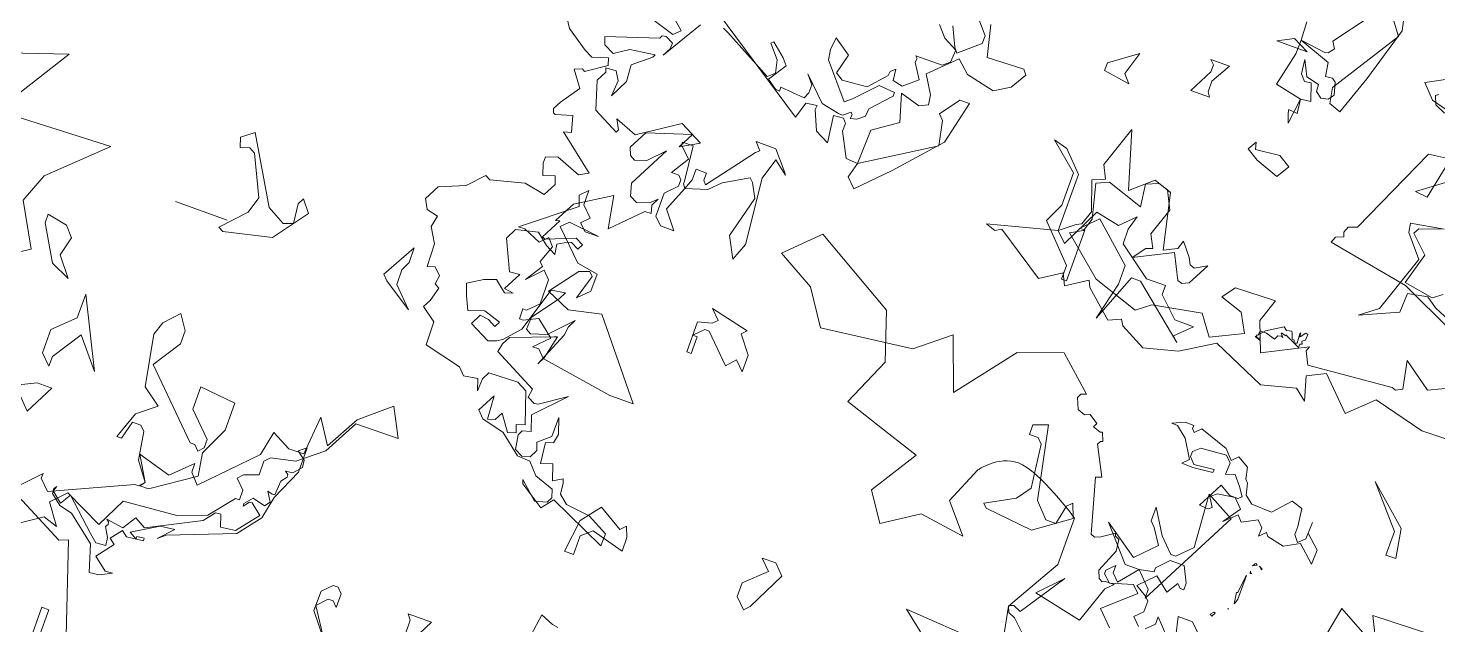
# Model space of a CAD drawing. Header units: metres. Extents: x -71 to 881, y -503 to 661.
# Drawn here: x 118.21 to 123.92, y 482.83 to 485.24 of the extents above; entities that cross this region are included whole.
import ezdxf

# ---------------------------------------------------------------- set-up
doc = ezdxf.new("R2010")
doc.units = ezdxf.units.M
doc.layers.add('ARBRE', color=100, linetype='Continuous', lineweight=13, true_color=0x00ff3f)

# ---------------------------------------------------------------- blocks, each defined once
blk = doc.blocks.new('WMF2', base_point=(0, 0.01))
at = {"color": 251, "lineweight": 0, "true_color": 0x636466}
for points in [[(212.64, -105.02), (197.13, -110.25), (202.88, -101.16), (188.84, -101.73), (195.03, -95.86), (196.4, -92.3), (193.55, -87.25), (201.48, -82.18)], [(32.65, -156.43), (43.16, -148.65), (41.63, -148.52), (39.67, -158.01), (44.92, -159.4), (46.44, -161.06), (40.43, -164.26)], [(187.58, -60.7), (178.92, -56.25), (177.9, -56.66), (174.32, -45.95)], [(35.99, -92.94), (34.69, -99.75), (29.28, -96.73), (30.97, -100.19), (21.09, -100.49)], [(33.61, -134.71), (40.51, -137.9), (50.45, -139.73), (50.16, -140.44), (49.24, -140.81), (49.44, -141.32), (49.15, -142.04), (48.13, -142.44), (43.19, -153.31), (41.06, -153.59)], [(43.05, -158.46), (44.35, -159.02), (44.76, -160.04), (44.45, -160.3)], [(123.08, -64.47), (122.69, -67.2), (121.11, -66.56), (120.42, -66.45)], [(174.7, -43.59), (178.13, -43.59), (178.13, -48.16), (177.26, -48.16), (177.26, -44.83), (176.02, -43.59), (173.91, -43.59), (170.9, -47.37), (168.8, -48.16), (169.68, -43.59), (171.36, -38.49), (171.81, -38.05), (173.47, -42.7), (174.7, -43.59), (174.7, -43.59)], [(187.3, -58.79), (183.33, -62.96), (183.33, -62.37), (182.1, -61.15), (172.77, -65.4), (172.29, -65.4), (171.68, -66.02), (173.43, -68.94), (169.39, -67.77), (166.98, -70.11), (166.96, -69.01), (165.85, -67.81), (160.08, -73.71), (159.5, -76.65), (157.18, -75.46), (155.35, -75.48), (154.92, -80.22), (153.06, -77.33), (150.8, -81.38), (147.91, -83.85), (147.29, -84.34), (145.55, -80.94), (150.8, -80.88), (153.05, -76.72), (155.95, -74.38), (158.86, -73.73), (159.47, -73.11), (159.44, -71.4), (161.14, -70.78), (161.73, -70.16), (160.64, -69.08), (160.62, -67.87), (161.11, -67.86), (163.5, -64.91), (166.9, -63.65), (173.36, -63.08), (175.14, -59.53), (179.8, -61.8), (181.48, -60.07), (179.75, -57.65), (181.46, -58.23), (184.95, -55.88)], [(156.89, -69.51), (157.43, -66.75), (159.56, -64.03), (167.3, -61.05), (168.14, -60.32), (166.54, -62.02), (168.32, -61.8), (171.36, -59.94), (170.42, -59.42), (170.47, -59.72), (169.59, -59.84), (169.56, -59.52), (171.59, -59.29), (172.31, -59.83), (173.34, -58.5), (172.64, -57.96), (174.22, -55.94), (172.57, -54.64), (171.71, -54.74), (173.12, -54.01), (174.29, -53.87), (175.3, -57.08), (178.61, -59.71), (180.18, -60.09), (181.49, -61.11), (181.56, -61.74), (181.3, -62.07), (181.53, -61.43), (180.22, -60.39), (179.42, -61.68), (175.68, -58.22), (174.72, -57.4), (173.53, -57.53), (173.65, -58.47), (174.34, -59.58), (174.13, -59.93), (174.18, -60.23), (174.45, -60.45), (172.34, -60.13), (171.33, -61.75), (169.98, -60.98), (163.78, -64.16), (162.73, -65.48), (162.11, -65.55), (161.63, -64.1), (159.84, -64.31), (157.76, -66.95), (159.09, -68.05), (159.4, -68.02), (159.94, -67.33), (159.98, -67.64), (159.15, -68.6), (157.6, -68.22), (157.12, -68.85), (157.81, -69.96), (157.22, -69.78), (156.92, -69.81), (156.81, -71.58), (156.27, -72.27), (156.3, -72.59), (156.65, -72.85), (155.79, -72.95), (154.94, -73.93), (155.05, -74.81), (156.1, -75.62), (155.22, -76.3), (155.18, -73.27), (156.89, -69.51), (156.89, -69.51)], [(147.98, -61.05), (146.87, -62.15), (146.26, -62.15), (145.66, -61.53), (145.66, -59.83), (146.26, -60.44), (146.87, -60.44), (147.98, -59.23), (145.66, -55.68), (147.98, -58.61), (147.98, -61.05), (147.98, -61.05)], [(136.37, -58.45), (136.37, -57.37), (135.76, -56.76), (138.68, -56.76), (136.98, -59.69), (136.98, -61.39), (137.47, -62), (134.54, -62), (136.37, -58.45), (136.37, -58.45)], [(171.68, -66.02), (173.31, -68.24), (173.88, -71.59), (174.47, -72.18), (175.5, -72.18), (176.09, -69.97), (176.66, -69.97), (175.5, -73.22), (173.31, -74.97), (175.5, -76.59), (176.66, -82.74), (176.09, -84.36), (174.47, -86.09), (173.31, -84.36), (173.31, -82.74), (175.5, -79.36), (168.32, -72.18), (167.74, -72.18), (167.15, -71.59), (166.58, -72.18), (166.58, -73.22), (169.36, -76), (169.36, -78.78), (164.96, -78.33), (164.96, -74.97), (166.58, -71.59), (166.11, -68.82), (171.09, -65.45), (172.15, -65.45), (171.68, -66.02), (171.68, -66.02)], [(187.57, -69.19), (189.89, -71.62), (187.57, -72.72), (185.74, -72.72), (187.57, -69.19), (187.57, -69.19)], [(76.6, -77.49), (82.66, -82.33), (73, -81.67)], [(68.47, -83.79), (70.41, -85.67), (71.27, -86.04), (71.55, -86.71), (71.33, -86.9), (71, -87.03), (70.05, -86.62), (66.45, -92.02), (69.04, -89.28), (63.17, -87.99), (61.62, -92.45), (60.75, -93.34), (61.84, -93.29), (62.18, -93.16), (62.64, -93.37), (63.02, -94.3), (61.86, -97.06), (62.03, -98.49), (62.51, -98.7), (62.64, -99.03), (64.13, -98.04), (64.8, -97.78), (65.29, -97.98), (67.08, -104.41), (66.4, -104.68), (68.19, -108.14), (67.94, -108.55), (67.68, -108.66), (68.1, -109.68), (68.37, -109.56), (69.29, -109.9), (69.08, -110.38), (70.18, -111.12), (70.78, -110.87), (71.7, -111.21), (72.22, -112.5), (72.02, -112.99), (71.4, -113.23), (75.46, -116.88), (80.69, -115.04), (86.12, -108.09), (88.43, -114.47), (92.34, -111.31), (103.35, -109.97), (106.1, -114.07), (110.61, -116.64), (106.84, -120.37), (96.77, -114.54), (94.84, -108.74), (97.41, -102.93), (91.6, -101), (87.74, -99.72), (91.28, -94.1), (89.03, -90.71), (84.85, -93.45), (79.38, -92.64), (82.27, -96.02), (80.34, -100.54), (80.31, -100.55), (80.25, -100.64), (80.17, -100.76), (80.05, -100.9), (79.89, -101.09), (79.68, -101.28), (79.47, -101.5), (79.2, -101.73), (78.93, -101.95), (78.6, -102.17), (78.25, -102.36), (77.89, -102.55), (77.49, -102.7), (77.07, -102.81), (76.62, -102.9), (76.15, -102.93), (75.62, -102.89), (75.04, -102.76), (74.41, -102.57), (73.74, -102.32), (73.05, -102.03), (72.35, -101.7), (71.67, -101.35), (70.98, -101), (70.34, -100.64), (69.73, -100.29), (69.19, -99.97), (68.7, -99.67), (68.31, -99.43), (68.02, -99.24), (67.83, -99.11), (67.77, -99.08), (67.77, -93.28), (71.55, -86.71), (68.73, -71.99)], [(97.72, -81.01), (100.04, -76.4), (100.64, -75.79), (101.87, -77), (101.87, -78.71), (99.41, -81.01), (100.64, -82.24), (98.93, -82.24), (97.72, -81.01), (97.72, -81.01)], [(122.21, -79.14), (120.38, -81.45), (117.46, -79.74), (116.86, -80.36), (116.37, -79.14), (116.37, -77.44), (120.38, -78.53), (121.59, -77.44), (121.59, -75.13), (122.69, -75.13), (122.21, -79.14), (122.21, -79.14)], [(184.65, -79.77), (186.95, -76.25), (186.95, -75.04), (188.18, -76.25), (188.18, -79.17), (185.74, -81.48), (185.74, -84.42), (181.72, -76.25), (184.65, -79.77), (184.65, -79.77)], [(96.65, -150.2), (95.72, -146.4), (91.23, -146.56), (90.77, -146.01), (91.89, -144.08), (93.76, -142.97), (97.21, -143.77), (98.75, -145.15), (101.81, -142.17), (100.48, -140.04), (100.32, -138.84), (101.34, -138.36), (103.76, -139.06), (102.79, -135.77), (105.69, -133.77), (105.82, -129.54), (107.25, -129.65), (108.74, -132.52), (108.73, -133.49), (109.15, -133.99), (110.39, -133.89), (109.93, -130.65), (111.62, -131.51), (112.63, -133.81), (112.58, -134.33), (113.9, -134.17), (114.51, -132.19), (129.81, -142.39)], [(132.73, -139.13), (130.53, -137.19), (131.32, -136.44), (136.79, -138.11)], [(144.07, -134.71), (142.97, -132.98), (140.36, -131.23), (139.36, -130.72), (137.49, -131.32), (137.22, -130.44), (139.58, -128.86), (139.92, -129.04), (140.84, -128.69), (139.42, -126.79), (141.03, -124.5), (141.52, -123.53), (141.36, -123.04), (141.12, -122.91), (139.13, -123.53), (138.58, -121.59), (139.52, -121.34), (135.03, -117.8), (136.15, -117.21), (139.1, -118.34), (140.49, -117.9), (140.5, -117.08), (140.06, -115.71), (138.68, -116.15), (138.33, -115.23), (139.13, -113.66), (141.69, -114.16), (145.74, -113.14), (146.33, -113.43), (148.12, -111.55), (151.13, -110.32), (152.08, -108.49), (151.44, -107.36), (150.04, -107.03), (150.34, -105.65), (149.29, -103.85), (149.18, -101.08), (148.29, -101.35), (147.47, -100.54), (147.61, -99.46), (147.03, -99.16), (147.51, -97.44), (147.99, -96.52), (146.26, -95.22), (146.17, -92.39), (141.64, -91.28), (140.84, -90.46), (139.13, -90.72), (138.69, -89.34), (138.63, -90.88), (138.17, -91.79), (134.57, -91.91), (133.35, -91.28), (132.09, -87.5), (133.07, -87.18), (132.73, -86.26), (133.71, -85.95), (135.09, -87.89), (135.6, -86.91), (136.47, -86.63), (136.66, -89.45), (137.77, -87.31), (136.97, -86.47), (134.21, -85.79), (131.7, -83.77), (130.11, -83.69), (128.85, -82.3), (126.54, -81.5), (126.24, -80.52), (126.57, -79.87), (128, -79.47), (130.14, -81.38), (129.97, -80.9), (127.04, -78.97), (125.91, -80.36), (118.92, -77.16), (118.88, -78.69), (121.4, -80.01), (124.34, -80.36), (125.43, -81.26), (125.58, -82.58), (125.74, -83.07), (126.83, -82.4), (127.49, -84.3), (128.86, -83.86), (129.13, -86.37), (128.24, -86.66), (128, -87.76), (128.66, -89.67), (128.66, -87.28), (130.11, -86.07), (129.76, -85.15), (130.27, -84.17), (131.22, -83.92), (132.14, -84.39), (132.47, -86.12), (132.16, -86.71), (131.17, -87.01), (131.77, -88.88), (128.43, -92.34), (131.45, -90.3), (131.93, -90.21), (132.84, -90.68), (132.69, -91.75), (138.01, -94.49), (137.8, -95.54), (137.29, -96.51), (132.41, -98.35), (132.02, -98.48), (132.65, -95.66), (133.11, -94.75), (131.35, -98.96), (131.2, -100.04), (130.7, -101), (133.23, -98.36), (135.1, -97.76), (135.74, -98.1), (135.68, -99.63), (133.33, -102.77), (132.87, -103.68), (134.56, -103.4), (136.24, -97.94), (137.95, -96.02), (138.58, -95.62), (139.55, -95.29), (142.04, -96.56), (141.41, -97.82), (140.33, -97.67), (139.33, -97.16), (139.01, -97.82), (141.07, -98.46), (142.94, -97.86), (143.7, -99.41), (144.2, -100.81), (142.43, -101.88), (141.01, -102.38), (139.61, -101.25), (138.63, -101.56), (139.77, -101.73), (138.66, -103.88), (139.89, -103.76), (141.57, -107.36), (140.9, -108.66), (138.27, -109.27), (136.88, -108.14), (135.58, -107.47), (135.77, -108.71), (134.62, -109.36), (134.22, -109.47), (133.26, -108.98), (132.92, -109.62), (133.89, -110.13), (137.3, -108.77), (137.63, -108.93), (136.36, -111.4), (136.84, -111.24), (135.54, -113.78), (131.42, -116.34), (130.72, -112.44), (127.35, -115.8), (126.6, -115.82), (126.85, -116.77), (126.37, -117.68), (127.17, -116.93), (128.65, -116.47), (129.55, -116.93), (129.96, -118.38), (127.38, -123.37), (129.16, -121.51), (130.54, -121.07), (131.19, -121.4), (131.54, -122.32), (130.4, -124.53), (125.18, -126.19), (126.16, -124.31), (123.96, -125.55), (126.75, -127), (131.48, -123.86), (134.15, -124.91), (133.52, -123.75), (133.68, -123.43), (136.79, -125.04), (137.86, -128.38), (137.23, -129.62), (137.38, -130.11), (136.11, -130.19), (135.51, -129.14), (135.65, -127.24), (134.56, -129.39), (134.72, -131.45), (132.62, -133.14), (132.44, -133.48), (135.45, -133.06), (137.16, -131.97), (138.4, -132.6), (138.75, -133.52), (132.62, -135.52), (132.46, -135.87), (131.99, -135.96), (131.01, -135.45), (131.05, -134.73), (131.55, -133.76), (128.65, -138.59)], [(125.97, -139.17), (125.32, -138.84), (119.23, -135.58), (118.45, -136.25), (118.79, -137.79), (120.16, -139.39), (119.88, -139.63), (118.23, -138.25), (117.58, -137.48), (118.99, -135.3), (117.81, -134.49), (117.3, -134.44), (117.31, -134.91), (114.32, -134.66), (114, -135.42), (113.97, -136.41), (114.88, -137.47), (112.09, -134.75), (109.9, -134.31), (109.39, -134.27), (108.55, -134.98), (108.32, -134.71), (108.41, -134.24), (107.65, -134.4), (106.82, -135.1), (106.74, -136.05), (104.54, -138.4), (104.55, -138.87), (106.51, -139.03), (108.95, -136.47), (109.72, -135.82), (113.14, -139.82), (113.34, -141.07), (113.17, -142.56), (111.11, -141.15), (111.72, -138.72), (110.83, -138.12), (107.79, -138.4), (105.92, -140.47), (105.88, -141), (105.33, -141.47), (105.18, -140.15), (103.95, -139.86), (102.35, -141.23), (103.5, -143.03), (103.41, -143.5), (103.65, -143.77), (100.39, -143.77), (99.59, -144.43), (99.47, -145.98), (101.18, -146.84), (102.3, -148.17)], [(100.78, -148.52), (99.7, -146.26), (99.24, -145.7), (96.84, -147.73), (96.81, -148.71), (98.38, -150.55)], [(59.53, -88.36), (61.31, -90.12), (57.78, -93.28), (58.61, -94.11), (61.31, -93.28), (62.23, -94.11), (62.23, -94.58), (61.31, -95.5), (61.31, -94.58), (60.48, -93.73), (58.61, -95.97), (56.85, -96.33), (56.85, -96.8), (55.55, -98.2), (53.79, -98.2), (52.87, -96.33), (52.87, -95.5), (53.33, -95.5), (53.79, -95.97), (54.63, -94.58), (56.39, -95.97), (58.23, -94.11), (56.85, -93.28), (56.39, -92.81), (56.39, -91.51), (57.31, -90.59), (56.39, -89.66)], [(55.55, -89.66), (54.63, -90.59), (54.63, -91.51), (52.87, -89.66)], [(51.93, -90.12), (52.41, -92.34), (50.63, -92.34), (47.94, -89.66)], [(193.06, -90.68), (193.06, -91.77), (190.63, -91.29), (189.54, -90.08), (190.15, -87.76), (188.32, -85.45), (190.63, -86.53), (193.06, -90.68), (193.06, -90.68)], [(48.48, -94.16), (48.71, -93.73), (48.96, -93.86), (48.64, -94.24), (48.48, -94.16), (48.48, -94.16)], [(58.61, -95.97), (60.32, -95.97), (63.86, -99.98), (59.71, -97.06), (57.39, -99.38), (58.61, -101.21), (59.21, -101.81), (59.21, -103.52), (57.39, -100.59), (55.69, -98.89), (55.08, -98.89), (53.39, -100.59), (53.87, -107.05), (50.45, -105.22), (56.79, -93.05), (56.79, -94.14), (58.61, -95.97), (58.61, -95.97)], [(132.71, -95.54), (133.58, -96.42), (134.37, -96.42), (132.71, -98.1), (134.81, -99.76), (136.47, -98.97), (136.93, -98.97), (136.93, -100.2), (136.47, -100.2), (135.25, -101.44), (135.25, -104.42), (136.12, -105.31), (137.8, -103.54), (136.47, -105.66), (136.93, -106.1), (136.12, -108.22), (136.93, -109.09), (137.8, -108.22), (139.92, -109.09), (140.71, -109.09), (134.81, -113.75), (135.25, -114.99), (134.37, -115.87), (134.37, -114.12), (133.14, -112.88), (134.02, -111.98), (133.14, -111.2), (131.46, -111.2), (135.25, -111.63), (136.12, -110.76), (132.71, -107.41), (130.14, -106.98), (130.14, -104.87), (131.46, -103.54), (130.59, -106.54), (131.03, -106.98), (132.27, -106.54), (134.81, -103.19), (131.92, -101.88), (128.03, -102.76), (120.98, -94.11), (123.89, -94.11), (132.71, -95.54), (132.71, -95.54)], [(47.28, -95.16), (47.15, -95.21), (47.28, -95.16), (47.28, -95.16)], [(151.83, -99.7), (151.83, -97.88), (149.53, -95.56), (153.05, -97.88), (153.66, -98.49), (151.35, -102.62), (151.35, -100.8), (151.83, -99.7), (151.83, -99.7)], [(46.51, -96.62), (46.65, -96.16), (46.74, -95.97), (46.95, -97.29), (46.8, -97.34), (46.58, -99.41), (46.49, -99.57), (46.51, -96.62), (46.51, -96.62)], [(78.38, -97.12), (74.97, -98.96), (73.76, -100.65), (74.37, -105.9), (74.97, -106.51), (76.08, -106.51), (76.08, -107.72), (74.37, -108.33), (72.54, -99.56), (70.84, -97.73), (69.62, -97.73), (69.14, -100.05), (68.53, -100.65), (67.9, -98.96), (72.05, -96.02), (77.9, -96.64), (78.38, -97.12), (78.38, -97.12)], [(173.74, -97.12), (171.08, -99.94), (170.47, -101.94), (172.73, -106.71), (173.49, -107.11), (174.53, -106.76), (174.92, -107.91), (173.5, -109.02), (168.96, -101.3), (166.77, -100.11), (165.62, -100.49), (165.9, -102.84), (165.52, -103.6), (164.39, -102.19), (167.39, -98.11), (173.12, -96.81), (173.74, -97.12), (173.74, -97.12)], [(173.09, -98.24), (179.55, -98.24), (173.09, -98.24), (173.09, -98.24)], [(45.08, -100.81), (45.46, -101.12), (45.03, -100.9), (45.08, -100.81), (45.08, -100.81)], [(46.06, -100), (46.17, -99.95), (46.26, -100.23), (46.22, -100.08), (46.06, -100), (46.06, -100)], [(45.94, -101.27), (45.76, -101.16), (46.23, -100.87), (46.06, -101.21), (45.94, -101.27), (45.94, -101.27)], [(111.88, -106.14), (110.25, -104.06), (110.25, -101.98), (111.34, -103.08), (112.32, -101.98), (115.5, -105.17), (116.06, -105.17), (117.15, -104.06), (116.61, -104.06), (116.61, -101.98), (117.15, -101.98), (117.15, -105.71), (115.5, -106.14), (114.95, -106.7), (116.06, -107.79), (111.34, -106.7), (111.88, -106.14), (111.88, -106.14)], [(41.84, -105.25), (43.62, -104.29), (45.73, -104.74), (46.01, -105.12), (46.77, -104.41), (46.73, -105.44), (47.43, -106.2), (49.22, -105.25), (49.85, -105.94), (51.28, -104.6), (49.82, -106.67), (50.87, -107.74), (52.95, -107.44), (53.69, -106.82), (53.01, -105.71), (53.39, -105.43), (54.48, -105.47), (52.9, -108.54), (51.53, -107.75), (50.51, -107.72), (50.13, -108.07), (50.82, -109.11), (51.79, -110.25), (52.85, -109.93), (52.79, -111.31), (53.49, -112.07), (56.63, -111.82), (57.39, -111.12), (57.42, -110.48), (56.72, -109.72), (54.29, -109.98), (54.31, -109.62), (56.73, -109.36), (58.12, -109.4), (57.43, -110.12), (58.73, -112.28), (60.09, -113.37), (60.82, -113.4), (59.39, -114.07), (58.29, -114.03), (58.31, -113.66), (57.96, -113.28), (57.27, -113.98), (53.82, -112.76), (52.77, -111.68), (52.09, -112.38), (50.71, -111.59), (50.41, -110.19), (50.06, -109.81), (49.75, -108.42), (48.76, -107.65), (46.27, -107.55), (44.45, -109.59), (43.06, -109.17), (42.78, -107.03), (42.83, -106.03), (42.2, -105.27), (41.44, -105.97), (41.35, -108.07), (41.41, -106.7), (39.72, -105.17), (39.79, -103.4), (41.84, -105.25), (41.84, -105.25)], [(41.84, -105.25), (41.63, -105.03), (41.84, -105.25), (41.84, -105.25)], [(31.94, -110.31), (36.07, -115.05), (31.32, -110.9), (30.71, -107.38), (31.94, -107.38), (31.94, -110.31), (31.94, -110.31)], [(115.75, -121.61), (116.64, -123.29), (117.08, -123.72), (119.97, -122.05), (121.3, -120.73), (123.86, -119.93), (125.08, -116.95), (123.4, -114.83), (125.08, -114.83), (125.96, -115.71), (125.96, -118.61), (124.64, -119.93), (124.64, -120.73), (125.08, -121.17), (125.96, -121.17), (124.64, -123.29), (125.96, -124.6), (125.96, -124.95), (124.64, -124.95), (124.21, -120.73), (124.21, -120.38), (123.86, -119.93), (123.4, -121.17), (123.4, -122.5), (122.09, -122.5), (122.09, -121.61), (121.74, -121.17), (117.52, -126.7), (117.08, -127.05), (117.87, -127.93), (115.4, -127.93), (113.63, -125.83), (113.28, -125.39), (114.96, -126.7), (115.75, -124.16), (114.96, -116.16), (115.75, -114.04), (117.08, -116.51), (115.75, -121.61), (115.75, -121.61)], [(88.02, -127.64), (89.18, -128.05), (81.01, -130.16), (79.28, -131.51), (78.66, -131.81), (78.08, -133.54), (79.32, -137.06), (77.83, -137.7), (78.59, -139.25), (76.91, -144.21), (74.85, -137.35), (72.31, -139.57), (70.12, -138.82), (68.65, -132.15), (67.1, -132.91), (66.75, -133.95), (65.48, -132.37), (65.1, -131.6), (64.53, -131.41), (63.1, -132.21), (64.5, -129.59), (65.26, -129.22), (65.84, -129.4), (67.29, -132.34), (71.77, -130.12), (70.62, -131.65), (69.87, -131.93), (70.65, -133.46), (69.51, -136.82), (70.57, -138.98), (71.73, -139.36), (73.23, -138.72), (72.87, -136.03), (77.25, -137.51), (78.75, -136.87), (77.7, -132.76), (78.24, -131.16), (79.66, -130.35), (74.87, -126.28), (69.33, -124.41), (67.74, -125.68), (61.86, -126.76), (60.09, -124.38), (56.38, -126.21), (57.56, -128.41), (60.34, -129.35), (59.17, -130.88), (54.25, -131.01), (55.18, -128.25), (53.81, -124.69), (48.67, -127.32), (48.87, -126.75), (48.11, -125.21), (37.91, -126.12), (37.44, -125.97), (36.67, -126.35), (37.35, -129.67), (33.92, -127.23), (30.88, -128.65)], [(29.34, -122.59), (32.94, -122.53), (39.22, -124.13), (42.07, -121.37), (45.72, -125.04), (47.88, -123.97), (47.05, -121.13), (48.46, -122.25), (52.55, -121.18), (59.04, -124.03), (62.95, -121.62), (67.02, -120.56), (70.08, -122.22), (70.5, -122.88), (71.99, -122.24), (75.25, -125.13), (75.62, -125.9), (78.11, -124.29), (78.79, -125.68), (81.26, -124.08), (87.26, -128.05), (88.02, -127.64), (88.02, -127.64)], [(81.01, -137.11), (81.01, -130.16), (79.79, -128.95), (77.48, -133.7), (74.56, -133.08), (72.85, -134.78), (73.33, -133.08), (73.33, -131.26), (69.33, -128.34), (67, -128.34), (67, -127.23), (64.57, -124.92), (62.26, -124.92), (64.09, -123.1), (63.48, -122.5), (69.93, -127.84), (71.03, -127.84), (73.33, -122), (72.24, -126.63), (72.24, -128.95), (76.88, -133.08), (78.71, -131.26), (78.09, -131.26), (78.09, -124.92), (78.71, -124.92), (78.71, -126.63), (82.71, -130.78), (81.61, -133.08), (81.61, -137.11), (85.03, -140.02), (83.32, -139.54), (81.01, -137.11), (81.01, -137.11)], [(54.16, -127.33), (52.25, -128.51), (51.85, -128.21), (51.22, -128.34), (51.11, -128.15), (50.9, -127.48), (50.6, -127.43), (50.52, -127.17), (50.44, -127.11), (50.17, -127.21), (50.23, -128.35), (50.16, -128.51), (50.16, -128.08), (50.07, -128.03), (49.62, -128.66), (49.33, -128.62), (49.38, -127.89), (49.74, -127.62), (49.57, -127.32), (49.82, -127.23), (49.84, -126.81), (51.76, -127.71), (51.74, -127.58), (52.22, -127.74), (52.33, -127.68), (51.98, -127.29), (52.17, -127.38), (52.57, -127.26), (52.83, -126.75), (53.96, -127.11), (54.74, -127.1), (54.8, -126.57), (54.93, -126.53), (54.96, -126.46), (54.93, -126.32), (54.74, -126.22), (54.51, -126.31), (54.41, -126.05), (55.06, -126.28), (54.16, -127.33), (54.16, -127.33)], [(105.82, -129.54), (97.54, -134.76), (98.14, -137.7), (98.75, -138.3), (97.05, -140.62), (95.83, -140.62), (97.05, -135.38), (101.69, -130.15), (105.21, -126.6), (106.3, -127.7), (105.82, -129.54), (105.82, -129.54)], [(34.3, -135.76), (36.32, -136.63), (37.59, -137.52), (39.98, -137.11), (40.07, -134.73), (44.54, -132.73), (42.46, -134.33), (40.08, -141.29), (42.26, -143.89), (42.45, -144.97), (38.49, -145.64), (41.28, -144.68), (41.66, -143.99), (39.59, -141.99), (40.67, -138.22), (37.1, -137.61), (35.99, -138.41)], [(59.05, -144.81), (61.87, -145.83), (63.32, -146.72), (62.67, -147.76), (62.48, -146.91), (59.55, -147.25), (58.09, -146.36), (59.05, -144.81), (59.05, -144.81)], [(82.25, -150.59), (79.04, -152.94), (79.92, -150.11), (79.04, -149.13), (82.25, -149.63), (82.25, -150.59), (82.25, -150.59)], [(59.93, -151.15), (60.32, -152.23), (60.38, -152.67), (59.29, -152.55), (59.49, -154.26), (58.26, -154.43), (58.99, -156.48), (59.78, -156.36), (60.39, -157.12), (60.6, -158.84), (59.69, -157), (58.12, -156.61), (58.04, -155.76), (57.3, -155.21), (56.47, -155.37), (55.94, -156.07), (56.34, -157.53), (56.79, -157.86), (57.66, -157.75), (57.9, -159.41), (61.78, -160.83), (58.66, -160.38), (58.28, -160.48), (57.75, -161.18), (58.26, -161.95), (55.2, -166.06)], [(61.9, -163.05), (61.78, -160.83), (61.83, -159.09), (62.73, -154.97), (59.49, -154.26), (59.93, -151.15), (59.93, -151.15)], [(70.48, -153.72), (70.48, -154.59), (70.98, -155.09), (68.65, -155.09), (70, -152.75), (70, -151.4), (69.61, -150.88), (71.95, -150.88), (70.48, -153.72), (70.48, -153.72)], [(56.45, -156.83), (51.18, -165.09), (52.99, -167.49), (53.79, -167.78), (53.24, -170.6), (52.14, -171.11), (51.01, -165.85), (52.98, -159.15), (54.67, -154.45), (56.12, -154.97), (56.45, -156.83), (56.45, -156.83)], [(62.6, -160.74), (60.66, -159.76), (64.44, -159.76), (62.6, -160.74), (62.6, -160.74)]]:
    blk.add_lwpolyline(points, dxfattribs=at)

msp = doc.modelspace()

# ---------------------------------------------------------------- block references
at = {"layer": 'ARBRE', "color": 251, "lineweight": 5, "true_color": 0x636466, "xscale": 0.03451886634015593, "yscale": 0.03451886634015593, "zscale": 0.03451886634015593, "rotation": 160.1685466476646}
msp.add_blockref('WMF2', (123.4902, 479.2491), dxfattribs=at)

doc.saveas('drawing.dxf')
